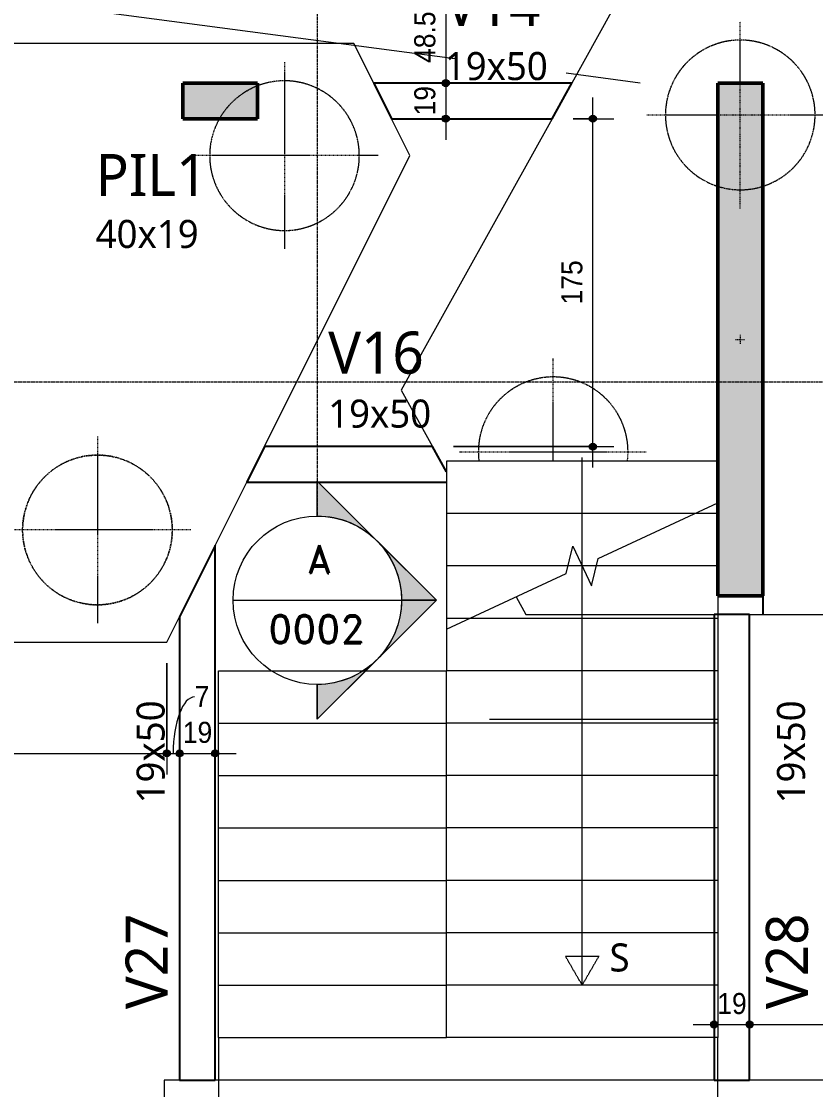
# Model space of a CAD drawing. Header units: centimetres. Extents: x -3523 to 38560, y -3196 to 88043.
# Drawn here: x -455 to -30, y -720 to -149 of the extents above; entities that cross this region are included whole.
import ezdxf

# ---------------------------------------------------------------- set-up
doc = ezdxf.new("R2010")
doc.units = ezdxf.units.CM
for name, pattern in [('Centro de 6 mm', [1.32, 0.6, -0.24, 0.24, -0.24]), ('Hidden', [0.714375, 0.47625, -0.238125]), ('Overhead', [0.396875, 0.238125, -0.15875]), ('Projeção', [0.396875, 0.238125, -0.15875]), ('Traço', [0.635, 0.3175, -0.3175])]:
    doc.linetypes.add(name, pattern=pattern)
for name, color, linetype, lineweight in [('A-ANNO-DIMS', 7, 'Continuous', 9), ('A-ANNO-DIMS-75', 7, 'Continuous', 9), ('A-DETL-THIN', 7, 'Continuous', 25), ('A-FLOR-OVHD', 7, 'Overhead', 18), ('G-ANNO-SYMB', 7, 'Continuous', 9), ('G-ANNO-TEXT', 7, 'Continuous', 9), ('S-BEAM', 7, 'Continuous', 25), ('S-BEAM-IDEN', 7, 'Continuous', 9), ('S-COLS', 7, 'Continuous', 25), ('S-COLS-IDEN', 7, 'Continuous', 9), ('S-FNDN', 7, 'Continuous', 25), ('S-FNDN-HDLN', 7, 'Traço', 18), ('S-STRS', 7, 'Continuous', 25), ('S-STRS-MBND', 7, 'Projeção', 18)]:
    doc.layers.add(name, color=color, linetype=linetype, lineweight=lineweight)
doc.styles.add('Arial_1', font='arial.ttf', dxfattribs={"width": 0.9, "height": 11.25})
doc.styles.add('Gadugi', font='gadugi.ttf', dxfattribs={"height": 15})
doc.styles.add('Gadugi_1', font='gadugi.ttf', dxfattribs={"height": 22.5})
doc.styles.add('RomanD', font='romand__.ttf', dxfattribs={"height": 15})
doc.dimstyles.new('PED_1_5mm_ESQ', dxfattribs={"dimscale": 30.48, "dimtxt": 11.477918, "dimasz": 0.492126, "dimexe": 0.369094, "dimexo": 0.369094, "dimgap": 0.073819, "dimtad": 1, "dimdec": 1, "dimrnd": 0.5, "dimdsep": 46, "dimtxsty": 'Arial_1', "dimblk1": 'DOTSMALL', "dimblk2": 'DOTSMALL', "dimsah": 1, "dimcen": 0.09, "dimdle": 0.369094, "dimazin": 0, "dimtfac": 1, "dimtdec": 4, "dimtix": 1, "dimtmove": 0, "dimatfit": 3, "dimfxl": 1, "dimtvp": 1, "dimtolj": 1, "dimtzin": 0, "dimarcsym": 2})
doc.dimstyles.new('PED_1_5mm_ESQ_2', dxfattribs={"dimscale": 30.48, "dimtxt": 11.477918, "dimasz": 0.492126, "dimexe": 0.369094, "dimexo": 0.369094, "dimgap": 0.073819, "dimtad": 1, "dimdec": 1, "dimrnd": 0.5, "dimdsep": 46, "dimtxsty": 'Arial_1', "dimblk1": 'DOTSMALL', "dimblk2": 'DOTSMALL', "dimsah": 1, "dimcen": 0.09, "dimdle": 0.369094, "dimazin": 0, "dimtfac": 1, "dimtdec": 4, "dimtix": 1, "dimtmove": 1, "dimatfit": 3, "dimfxl": 1, "dimtvp": 1, "dimtolj": 1, "dimtzin": 0, "dimarcsym": 2})

# ---------------------------------------------------------------- blocks, each defined once
blk = doc.blocks.new('PED_BLW-5EST_R01_2019 - 150x150-3763713-PL B 002 - FUNDAÇÃO')
at = {"layer": 'S-FNDN', "linetype": 'Hidden', "lineweight": 18}
for p, q in [((-77.01, 74.13), (-77.01, 174.13)), ((122.99, 74.13), (122.99, 174.13)), ((-127.01, 124.13), (-27.01, 124.13)), ((172.99, 124.13), (72.99, 124.13)), ((-177.01, -125.88), (-177.01, -25.88)), ((222.99, -125.88), (222.99, -25.88)), ((-227.01, -75.88), (-127.01, -75.88)), ((-27.01, -75.88), (12.87, -75.88)), ((36.87, -75.88), (72.99, -75.88)), ((172.99, -75.88), (272.99, -75.88)), ((22.99, -125.88), (22.99, -114.64))]:
    blk.add_line(p, q, dxfattribs=at)
at = {"layer": 'S-FNDN'}
for p, q in [((12.87, 13.01), (-27.01, 13.01)), ((72.99, 13.01), (36.87, 13.01))]:
    blk.add_line(p, q, dxfattribs=at)
at = {"layer": 'S-FNDN-HDLN'}
for p, q in [((36.87, 13.01), (12.88, 13.01)), ((22.99, 11.22), (22.99, 14.81)), ((22.99, -114.63), (22.99, -25.88)), ((12.88, -75.88), (36.87, -75.88))]:
    blk.add_line(p, q, dxfattribs=at)
for centre in [(-77.01, 124.13), (122.99, 124.13), (222.99, -75.88)]:
    blk.add_circle(centre, 40, dxfattribs=at)
for centre, start, end in [((-177.01, -75.88), 360, 291.1352), ((22.99, -75.88), 104.6762, 255.3238), ((22.99, -75.88), 69.6122, 104.6691), ((22.99, -75.88), 360, 69.605), ((-177.01, -75.88), 330.314, 360), ((22.99, -75.88), 290.395, 360), ((-177.01, -75.88), 291.1423, 330.3069), ((22.99, -75.88), 283.6802, 290.3878), ((22.99, -75.88), 255.3309, 256.3198), ((22.99, -75.88), 256.3972, 283.6028)]:
    blk.add_arc(centre, 40, start, end, dxfattribs=at)
blk = doc.blocks.new('PED_BLTRG-3EST_P16_R00 - 290X325X170-3763716-PL B 002 - FUNDAÇÃO')
at = {"layer": 'S-FNDN', "linetype": 'Hidden', "lineweight": 18}
for p, q in [((-37.01, 141.13), (-37.01, 174.13)), ((-87.01, 124.13), (-49.01, 124.13)), ((-25.01, 124.13), (12.99, 124.13)), ((-137.01, -60.87), (-137.01, -5.87)), ((62.99, -105.87), (62.99, -5.87)), ((-187.01, -55.87), (-87.01, -55.87)), ((12.99, -55.87), (112.99, -55.87))]:
    blk.add_line(p, q, dxfattribs=at)
at = {"layer": 'S-FNDN-HDLN'}
for p, q in [((-37.01, 74.13), (-37.01, 141.12)), ((-49, 124.13), (-25.01, 124.13)), ((-37.01, 6.63), (-37.01, 1.63)), ((-39.51, 4.13), (-34.51, 4.13))]:
    blk.add_line(p, q, dxfattribs=at)
blk.add_circle((62.99, -55.87), 40, dxfattribs=at)
for centre, start, end in [((-37.01, 124.13), 360, 252.4971), ((-37.01, 124.13), 287.5029, 360), ((-37.01, 124.13), 252.5042, 287.4958), ((-137.01, -55.87), 360, 187.2043), ((-137.01, -55.87), 352.7957, 360)]:
    blk.add_arc(centre, 40, start, end, dxfattribs=at)
blk = doc.blocks.new('Corte - M_Cabeça do corte - Preenchida-2060824-PL B 002 - FUNDAÇÃO')
at = {"layer": 'G-ANNO-SYMB'}
h = blk.add_hatch(color=256, dxfattribs=at)
edge = h.paths.add_edge_path(flags=0)
edge.add_line((-0.6, 0.8485), (-0.6, 0.6))
edge.add_arc((-0.6, 0), 0.6, 90, 135)
edge.add_line((-1.0243, 0.4243), (-0.6, 0.8485))
h = blk.add_hatch(color=256, dxfattribs=at)
edge = h.paths.add_edge_path(flags=0)
edge.add_line((-0.6, 0.8485), (-0.1757, 0.4243))
edge.add_arc((-0.6, 0), 0.6, 45, 90)
edge.add_line((-0.6, 0.6), (-0.6, 0.8485))
h = blk.add_hatch(color=256, dxfattribs=at)
edge = h.paths.add_edge_path(flags=0)
edge.add_line((-1.4485, 0), (-1.0243, 0.4243))
edge.add_arc((-0.6, 0), 0.6, 135, 180)
edge.add_line((-1.2, 0), (-1.4485, 0))
h = blk.add_hatch(color=256, dxfattribs=at)
edge = h.paths.add_edge_path(flags=0)
edge.add_line((0.2485, 0), (0, 0))
edge.add_arc((-0.6, 0), 0.6, 360, 405)
edge.add_line((-0.1757, 0.4243), (0.2485, 0))
for p, q in [((-0.6, 0.8485), (-1.4485, 0)), ((-0.6, 0.8485), (-1.0243, 0.4243)), ((-0.6, 0.8485), (0.2485, 0)), ((-0.6, 0.6), (-0.6, 0.8485)), ((-0.6, 0.8485), (-0.6, 0.6)), ((-0.1757, 0.4243), (-0.6, 0.8485)), ((-1.0243, 0.4243), (-1.4485, 0)), ((0.2485, 0), (-0.1757, 0.4243)), ((-1.4485, 0), (-1.2, 0)), ((0, 0), (0.2485, 0)), ((-1.2, 0), (-1.4485, 0)), ((0, 0), (0.2485, 0))]:
    blk.add_line(p, q, dxfattribs=at)
for start, end in [(360, 180), (90, 135), (45, 90), (135, 180), (360, 45), (180, 360)]:
    blk.add_arc((-0.6, 0), 0.6, start, end, dxfattribs=at)
blk = doc.blocks.new('DIMBLOCK66-PL B 002 - FUNDAÇÃO')
at = {"layer": 'A-ANNO-DIMS-75'}
h = blk.add_hatch(color=256, dxfattribs=at)
edge = h.paths.add_edge_path(flags=0)
edge.add_arc((-651.07, -540.02), 1.88, 0, 360)
h = blk.add_hatch(color=256, dxfattribs=at)
edge = h.paths.add_edge_path(flags=0)
edge.add_arc((-376.9, -540.02), 1.88, 0, 360)
for p, q in [((-651.07, -491.89), (-651.07, -551.27)), ((-651.07, -540.02), (-651.07, -491.89)), ((-376.9, -491.89), (-376.9, -551.27)), ((-376.9, -540.02), (-376.9, -491.89)), ((-651.07, -540.02), (-376.9, -540.02))]:
    blk.add_line(p, q, dxfattribs=at)
for centre in [(-651.07, -540.02), (-376.9, -540.02)]:
    blk.add_circle(centre, 1.88, dxfattribs=at)
at = {"layer": 'A-ANNO-DIMS-75', "color": 0, "insert": (-525.64, -523.16), "char_height": 11.25, "width": 27.9708, "attachment_point": 1, "rotation": 360, "line_spacing_factor": 0.941778, "style": 'Arial_1'}
blk.add_mtext('274', dxfattribs=at)
blk = doc.blocks.new('_DotSmall')
at = {"color": 0, "linetype": 'ByBlock', "const_width": 0.5}
blk.add_lwpolyline([(-0.0625, 0, 1), (0.0625, 0, 1)], format="xyb", close=True, dxfattribs=at)
blk = doc.blocks.new('DIMBLOCK67-PL B 002 - FUNDAÇÃO')
at = {"layer": 'A-ANNO-DIMS-75'}
h = blk.add_hatch(color=256, dxfattribs=at)
edge = h.paths.add_edge_path(flags=0)
edge.add_arc((-376.9, -540.02), 1.88, 0, 360)
h = blk.add_hatch(color=256, dxfattribs=at)
edge = h.paths.add_edge_path(flags=0)
edge.add_arc((-370.07, -540.02), 1.88, 0, 360)
for p, q in [((-376.9, -491.89), (-376.9, -551.27)), ((-376.9, -540.02), (-376.9, -491.89)), ((-370.07, -548.62), (-370.07, -528.77)), ((-376.9, -540.02), (-370.07, -540.02)), ((-370.07, -540.02), (-370.07, -548.62))]:
    blk.add_line(p, q, dxfattribs=at)
for centre in [(-376.9, -540.02), (-370.07, -540.02)]:
    blk.add_circle(centre, 1.88, dxfattribs=at)
blk.add_ellipse((-362.01, -540.02), major_axis=(0, 30.2), ratio=0.380084, start_param=0, end_param=1.570796, dxfattribs=at)
at = {"layer": 'A-ANNO-DIMS-75', "color": 0, "insert": (-362.01, -504.04), "char_height": 11.25, "width": 9.3236, "attachment_point": 1, "rotation": 360, "line_spacing_factor": 0.941778, "style": 'Arial_1'}
blk.add_mtext('7', dxfattribs=at)
blk = doc.blocks.new('DIMBLOCK68-PL B 002 - FUNDAÇÃO')
at = {"layer": 'A-ANNO-DIMS-75'}
h = blk.add_hatch(color=256, dxfattribs=at)
edge = h.paths.add_edge_path(flags=0)
edge.add_arc((-370.07, -540.02), 1.88, 0, 360)
h = blk.add_hatch(color=256, dxfattribs=at)
edge = h.paths.add_edge_path(flags=0)
edge.add_arc((-351.07, -540.02), 1.88, 0, 360)
for p, q in [((-370.07, -548.62), (-370.07, -528.77)), ((-351.07, -548.62), (-351.07, -528.77)), ((-370.07, -540.02), (-339.82, -540.02)), ((-370.07, -540.02), (-370.07, -548.62)), ((-351.07, -540.02), (-351.07, -548.62))]:
    blk.add_line(p, q, dxfattribs=at)
for centre in [(-370.07, -540.02), (-351.07, -540.02)]:
    blk.add_circle(centre, 1.88, dxfattribs=at)
at = {"layer": 'A-ANNO-DIMS-75', "color": 0, "insert": (-368.34, -523.16), "char_height": 11.25, "width": 18.6472, "attachment_point": 1, "rotation": 360, "line_spacing_factor": 0.941778, "style": 'Arial_1'}
blk.add_mtext('19', dxfattribs=at)
blk = doc.blocks.new('DIMBLOCK69-PL B 002 - FUNDAÇÃO')
at = {"layer": 'A-ANNO-DIMS-75'}
h = blk.add_hatch(color=256, dxfattribs=at)
edge = h.paths.add_edge_path(flags=0)
edge.add_arc((-84.37, -684.92), 1.87, 0, 360)
h = blk.add_hatch(color=256, dxfattribs=at)
edge = h.paths.add_edge_path(flags=0)
edge.add_arc((-65.37, -684.92), 1.87, 0, 360)
for p, q in [((-84.37, -693.51), (-84.37, -673.67)), ((-65.37, -693.51), (-65.37, -673.67)), ((-95.62, -684.92), (-65.37, -684.92)), ((-84.37, -684.92), (-84.37, -693.51)), ((-65.37, -684.92), (-65.37, -693.51))]:
    blk.add_line(p, q, dxfattribs=at)
for centre in [(-84.37, -684.92), (-65.37, -684.92)]:
    blk.add_circle(centre, 1.87, dxfattribs=at)
at = {"layer": 'A-ANNO-DIMS-75', "color": 0, "insert": (-82.64, -668.06), "char_height": 11.25, "width": 18.6472, "attachment_point": 1, "line_spacing_factor": 0.941778, "style": 'Arial_1'}
blk.add_mtext('19', dxfattribs=at)
blk = doc.blocks.new('DIMBLOCK70-PL B 002 - FUNDAÇÃO')
at = {"layer": 'A-ANNO-DIMS-75'}
h = blk.add_hatch(color=256, dxfattribs=at)
edge = h.paths.add_edge_path(flags=0)
edge.add_arc((-65.37, -684.92), 1.87, 0, 360)
h = blk.add_hatch(color=256, dxfattribs=at)
edge = h.paths.add_edge_path(flags=0)
edge.add_arc((65.61, -684.92), 1.87, 0, 360)
for p, q in [((-65.37, -693.51), (-65.37, -673.67)), ((65.61, -703.44), (65.61, -673.67)), ((-65.37, -684.92), (65.61, -684.92)), ((-65.37, -684.92), (-65.37, -693.51)), ((65.61, -684.92), (65.61, -703.44))]:
    blk.add_line(p, q, dxfattribs=at)
for centre in [(-65.37, -684.92), (65.61, -684.92)]:
    blk.add_circle(centre, 1.87, dxfattribs=at)
at = {"layer": 'A-ANNO-DIMS-75', "color": 0, "insert": (-11.54, -668.06), "char_height": 11.25, "width": 27.9708, "attachment_point": 1, "line_spacing_factor": 0.941778, "style": 'Arial_1'}
blk.add_mtext('131', dxfattribs=at)
blk = doc.blocks.new('DIMBLOCK107-PL B 002 - FUNDAÇÃO')
at = {"layer": 'A-ANNO-DIMS-75'}
h = blk.add_hatch(color=256, dxfattribs=at)
edge = h.paths.add_edge_path(flags=0)
edge.add_arc((-227.77, -133.14), 1.88, 0, 360)
h = blk.add_hatch(color=256, dxfattribs=at)
edge = h.paths.add_edge_path(flags=0)
edge.add_arc((-227.77, -181.88), 1.88, 0, 360)
for p, q in [((-236.37, -133.14), (-216.52, -133.14)), ((-227.77, -133.14), (-236.37, -133.14)), ((-227.77, -133.14), (-227.77, -181.88)), ((-236.37, -181.88), (-216.52, -181.88)), ((-227.77, -181.88), (-236.37, -181.88))]:
    blk.add_line(p, q, dxfattribs=at)
for centre in [(-227.77, -133.14), (-227.77, -181.88)]:
    blk.add_circle(centre, 1.88, dxfattribs=at)
at = {"layer": 'A-ANNO-DIMS-75', "color": 0, "insert": (-244.63, -171.11), "char_height": 11.25, "width": 32.6326, "attachment_point": 1, "rotation": 90, "line_spacing_factor": 0.941778, "style": 'Arial_1'}
blk.add_mtext('48.5', dxfattribs=at)
blk = doc.blocks.new('DIMBLOCK108-PL B 002 - FUNDAÇÃO')
at = {"layer": 'A-ANNO-DIMS-75'}
h = blk.add_hatch(color=256, dxfattribs=at)
edge = h.paths.add_edge_path(flags=0)
edge.add_arc((-227.77, -181.88), 1.88, 0, 360)
h = blk.add_hatch(color=256, dxfattribs=at)
edge = h.paths.add_edge_path(flags=0)
edge.add_arc((-227.77, -200.88), 1.88, 0, 360)
for p, q in [((-236.37, -181.88), (-216.52, -181.88)), ((-227.77, -181.88), (-236.37, -181.88)), ((-227.77, -181.88), (-227.77, -212.13)), ((-236.37, -200.88), (-216.52, -200.88)), ((-227.77, -200.88), (-236.37, -200.88))]:
    blk.add_line(p, q, dxfattribs=at)
for centre in [(-227.77, -181.88), (-227.77, -200.88)]:
    blk.add_circle(centre, 1.88, dxfattribs=at)
at = {"layer": 'A-ANNO-DIMS-75', "color": 0, "insert": (-244.63, -199.15), "char_height": 11.25, "width": 18.6472, "attachment_point": 1, "rotation": 90, "line_spacing_factor": 0.941778, "style": 'Arial_1'}
blk.add_mtext('19', dxfattribs=at)
blk = doc.blocks.new('DIMBLOCK124-PL B 002 - FUNDAÇÃO')
at = {"layer": 'A-ANNO-DIMS-75'}
h = blk.add_hatch(color=256, dxfattribs=at)
edge = h.paths.add_edge_path(flags=0)
edge.add_arc((-149.17, -200.88), 1.88, 0, 360)
h = blk.add_hatch(color=256, dxfattribs=at)
edge = h.paths.add_edge_path(flags=0)
edge.add_arc((-149.17, -376.1), 1.88, 0, 360)
for p, q in [((-149.17, -387.35), (-149.17, -189.63)), ((-159.73, -200.88), (-137.92, -200.88)), ((-149.17, -200.88), (-159.73, -200.88)), ((-223.56, -376.1), (-137.92, -376.1)), ((-149.17, -376.1), (-223.56, -376.1))]:
    blk.add_line(p, q, dxfattribs=at)
for centre in [(-149.17, -200.88), (-149.17, -376.1)]:
    blk.add_circle(centre, 1.88, dxfattribs=at)
at = {"layer": 'A-ANNO-DIMS-75', "color": 0, "insert": (-166.02, -300.15), "char_height": 11.25, "width": 27.9708, "attachment_point": 1, "rotation": 90, "line_spacing_factor": 0.941778, "style": 'Arial_1'}
blk.add_mtext('175', dxfattribs=at)

msp = doc.modelspace()

# ---------------------------------------------------------------- hatches: boundary and pattern name
at = {"layer": 'S-COLS', "true_color": 0x808080}
for points in [[(-328.346, -200.881), (-328.346, -181.881), (-368.346, -181.881), (-368.346, -200.881)], [(-65.369, -455.881), (-58.349, -455.881), (-58.349, -181.881), (-82.349, -181.881), (-82.349, -455.881), (-77.795, -455.881)]]:
    msp.add_hatch(color=8, dxfattribs=at).paths.add_polyline_path(points, flags=0)

# ---------------------------------------------------------------- linework, layer by layer
at = {"layer": 'A-DETL-THIN', "color": 9, "lineweight": 18, "true_color": 0xc0c0c0}
msp.add_line((-659.15, -111.01), (-222.956, -168.756), dxfattribs=at)
at = {"layer": 'A-DETL-THIN', "color": 9, "lineweight": 18, "true_color": 0xc5c5c5}
msp.add_line((-123.821, -181.881), (-163.475, -176.631), dxfattribs=at)
at = {"layer": 'A-DETL-THIN'}
msp.add_line((-58.349, -433.88), (-58.349, -465.88), dxfattribs=at)
at = {"layer": 'A-FLOR-OVHD'}
for p, q in [((-154.851, -663.881), (-154.851, -381.881)), ((-82.349, -381.881), (-82.349, -409.881)), ((-82.349, -409.881), (-82.349, -437.881)), ((-82.349, -437.881), (-82.349, -465.881)), ((-82.349, -465.881), (-82.349, -493.881)), ((-82.349, -493.881), (-82.349, -521.881)), ((-82.349, -521.881), (-204.349, -521.881)), ((-154.851, -663.881), (-163.851, -648.292)), ((-163.851, -648.292), (-145.851, -648.292)), ((-154.851, -663.881), (-145.851, -648.292))]:
    msp.add_line(p, q, dxfattribs=at)
at = {"layer": 'G-ANNO-SYMB', "linetype": 'Centro de 6 mm'}
for p, q in [((-296.46, 825.312), (-296.46, -413.19)), ((311.598, -341.744), (-2053.997, -341.744))]:
    msp.add_line(p, q, dxfattribs=at)
at = {"layer": 'G-ANNO-SYMB'}
msp.add_line((-341.46, -458.19), (-251.46, -458.19), dxfattribs=at)
at = {"layer": 'S-BEAM'}
for p, q in [((-266.282, -181.881), (-256.783, -200.881)), ((-160.428, -181.881), (-266.282, -181.881)), ((-170.984, -200.881), (-160.428, -181.881)), ((-256.783, -200.881), (-170.984, -200.881)), ((-324.631, -376.101), (-334.131, -395.101)), ((-234.811, -376.101), (-324.631, -376.101)), ((-227.363, -389.506), (-234.811, -376.101)), ((-334.131, -395.101), (-227.358, -395.101)), ((-351.069, -428.977), (-370.069, -466.978)), ((-351.069, -714.694), (-351.069, -428.977)), ((-370.069, -466.978), (-370.069, -714.694)), ((-65.369, -465.88), (-84.369, -465.88)), ((-84.369, -465.88), (-84.369, -714.694)), ((-65.369, -714.694), (-65.369, -465.88)), ((-370.069, -714.694), (-351.069, -714.694)), ((-84.369, -714.694), (-65.369, -714.694))]:
    msp.add_line(p, q, dxfattribs=at)
at = {"layer": 'S-COLS', "lineweight": 50}
for p, q in [((-328.346, -181.881), (-368.346, -181.881)), ((-368.346, -181.881), (-368.346, -200.881)), ((-328.346, -200.881), (-328.346, -181.881)), ((-58.349, -181.881), (-82.349, -181.881)), ((-82.349, -181.881), (-82.349, -455.881)), ((-58.349, -455.881), (-58.349, -181.881)), ((-368.346, -200.881), (-328.346, -200.881)), ((-82.349, -455.881), (-58.349, -455.881))]:
    msp.add_line(p, q, dxfattribs=at)
at = {"layer": 'S-FNDN', "lineweight": 18}
for p, q in [((-139.318, -143.883), (-160.428, -181.881)), ((-276.902, -160.641), (-751.067, -160.641)), ((-266.282, -181.881), (-276.902, -160.641)), ((-256.783, -200.881), (-266.282, -181.881)), ((-160.428, -181.881), (-170.984, -200.881)), ((-246.903, -220.641), (-256.783, -200.881)), ((-170.984, -200.881), (-251.57, -345.934)), ((-324.631, -376.101), (-246.903, -220.641)), ((-251.57, -345.934), (-234.811, -376.101)), ((-334.131, -395.101), (-324.631, -376.101)), ((-234.811, -376.101), (-227.363, -389.506)), ((-351.069, -428.977), (-334.131, -395.101)), ((-370.069, -466.978), (-351.069, -428.977)), ((-190.215, -456.371), (-184.933, -465.88)), ((-376.902, -480.644), (-370.069, -466.978)), ((-184.933, -465.88), (-84.369, -465.88)), ((-84.369, -465.88), (-65.369, -465.88)), ((-65.369, -465.88), (44.235, -465.88)), ((-651.067, -480.644), (-376.902, -480.644)), ((-370.069, -714.694), (-378.393, -714.694)), ((-378.393, -714.694), (-378.393, -896.95)), ((-351.069, -714.694), (-370.069, -714.694)), ((-84.369, -714.694), (-351.069, -714.694)), ((-65.369, -714.694), (-84.369, -714.694)), ((65.607, -714.694), (-65.369, -714.694))]:
    msp.add_line(p, q, dxfattribs=at)
at = {"layer": 'S-FNDN-HDLN'}
for centre, start, end in [((-70.349, -198.883), 97.59099, 103.04959), ((-70.349, -198.883), 92.88953, 97.44486), ((-70.349, -198.883), 87.27374, 92.72626), ((-70.349, -198.883), 82.55514, 87.11047), ((-70.349, -198.883), 76.95041, 82.40901), ((-70.349, -198.883), 118.2138, 123.72809), ((-70.349, -198.883), 113.59527, 118.093), ((-70.349, -198.883), 107.90395, 113.38188), ((-70.349, -198.883), 103.23458, 107.77169), ((-70.349, -198.883), 72.22831, 76.76542), ((-70.349, -198.883), 66.61812, 72.09605), ((-70.349, -198.883), 61.907, 66.40473), ((-70.349, -198.883), 56.27191, 61.7862), ((-70.349, -198.883), 134.40571, 138.72413), ((-70.349, -198.883), 128.52134, 134.09759), ((-70.349, -198.883), 123.98023, 128.41015), ((-70.349, -198.883), 51.58985, 56.01977), ((-70.349, -198.883), 45.90241, 51.47866), ((-70.349, -198.883), 41.27587, 45.59429), ((-70.349, -198.883), 144.90654, 149.03565), ((-70.349, -198.883), 138.82713, 144.51044), ((-70.349, -198.883), 35.48956, 41.17287), ((-70.349, -198.883), 30.96435, 35.09346), ((-313.985, -220.641), 107.90395, 113.38188), ((-313.985, -220.641), 103.23458, 107.77169), ((-313.985, -220.641), 97.59099, 103.04959), ((-313.985, -220.641), 92.88953, 97.44486), ((-313.985, -220.641), 87.27374, 92.72626), ((-313.985, -220.641), 82.55514, 87.11047), ((-313.985, -220.641), 76.95041, 82.40901), ((-313.985, -220.641), 72.22831, 76.76542), ((-313.985, -220.641), 66.61812, 72.09605), ((-70.349, -198.883), 155.57322, 159.34524), ((-70.349, -198.883), 149.13159, 155.01874), ((-70.349, -198.883), 24.98126, 30.86841), ((-70.349, -198.883), 20.65476, 24.42678), ((-313.985, -220.641), 123.98023, 128.41015), ((-313.985, -220.641), 118.2138, 123.72809), ((-313.985, -220.641), 113.59527, 118.093), ((-313.985, -220.641), 61.907, 66.40473), ((-313.985, -220.641), 56.27191, 61.7862), ((-313.985, -220.641), 51.58985, 56.01977), ((-70.349, -198.883), 159.43504, 165.81352), ((-70.349, -198.883), 14.18648, 20.56496), ((-313.985, -220.641), 134.40571, 138.72413), ((-313.985, -220.641), 128.52134, 134.09759), ((-313.985, -220.641), 45.90241, 51.47866), ((-313.985, -220.641), 41.27587, 45.59429), ((-70.349, -198.883), 169.73772, 178.61394), ((-70.349, -198.883), 166.73759, 169.65331), ((-70.349, -198.883), 10.34669, 13.26241), ((-70.349, -198.883), 1.38606, 10.26228), ((-313.985, -220.641), 144.90654, 149.03565), ((-313.985, -220.641), 138.82713, 144.51044), ((-313.985, -220.641), 35.48956, 41.17287), ((-313.985, -220.641), 30.96435, 35.09346), ((-313.985, -220.641), 155.57322, 159.34524), ((-313.985, -220.641), 149.13159, 155.01874), ((-313.985, -220.641), 24.98126, 30.86841), ((-313.985, -220.641), 20.65476, 24.42678), ((-70.349, -198.883), 181.38606, 190.26228), ((-70.349, -198.883), 349.73772, 358.61394), ((-313.985, -220.641), 159.43504, 165.81352), ((-313.985, -220.641), 14.18648, 20.56496), ((-70.349, -198.883), 190.34669, 193.26241), ((-70.349, -198.883), 194.18648, 200.56496), ((-70.349, -198.883), 339.43504, 345.81352), ((-70.349, -198.883), 346.73759, 349.65331), ((-313.985, -220.641), 169.73772, 178.61394), ((-313.985, -220.641), 166.73759, 169.65331), ((-313.985, -220.641), 10.34669, 13.26241), ((-313.985, -220.641), 1.38606, 10.26228), ((-70.349, -198.883), 200.65476, 204.42678), ((-70.349, -198.883), 204.98126, 210.86841), ((-70.349, -198.883), 329.13159, 335.01874), ((-70.349, -198.883), 335.57322, 339.34524), ((-313.985, -220.641), 181.38606, 190.26228), ((-313.985, -220.641), 349.73772, 358.61394), ((-70.349, -198.883), 210.96435, 215.09346), ((-70.349, -198.883), 215.48956, 221.17287), ((-70.349, -198.883), 318.82713, 324.51044), ((-70.349, -198.883), 324.90654, 329.03565), ((-313.985, -220.641), 190.34669, 193.26241), ((-313.985, -220.641), 346.73759, 349.65331), ((-70.349, -198.883), 221.27587, 225.59429), ((-70.349, -198.883), 225.90241, 231.47866), ((-70.349, -198.883), 308.52134, 314.09759), ((-70.349, -198.883), 314.40571, 318.72413), ((-313.985, -220.641), 194.18648, 200.56496), ((-313.985, -220.641), 339.43504, 345.81352), ((-70.349, -198.883), 231.58985, 236.01977), ((-70.349, -198.883), 236.27191, 241.7862), ((-70.349, -198.883), 298.2138, 303.72809), ((-70.349, -198.883), 303.98023, 308.41015), ((-313.985, -220.641), 200.65476, 204.42678), ((-313.985, -220.641), 204.98126, 210.86841), ((-313.985, -220.641), 329.13159, 335.01874), ((-313.985, -220.641), 335.57322, 339.34524), ((-70.349, -198.883), 241.907, 246.40473), ((-70.349, -198.883), 246.61812, 252.09605), ((-70.349, -198.883), 252.22831, 256.76542), ((-70.349, -198.883), 256.95041, 262.40901), ((-70.349, -198.883), 262.55514, 267.11047), ((-70.349, -198.883), 267.27374, 272.72626), ((-70.349, -198.883), 272.88953, 277.44486), ((-70.349, -198.883), 277.59099, 283.04959), ((-70.349, -198.883), 283.23458, 287.77169), ((-70.349, -198.883), 287.90395, 293.38188), ((-70.349, -198.883), 293.59527, 298.093), ((-313.985, -220.641), 210.96435, 215.09346), ((-313.985, -220.641), 215.48956, 221.17287), ((-313.985, -220.641), 318.82713, 324.51044), ((-313.985, -220.641), 324.90654, 329.03565), ((-313.985, -220.641), 221.27587, 225.59429), ((-313.985, -220.641), 225.90241, 231.47866), ((-313.985, -220.641), 308.52134, 314.09759), ((-313.985, -220.641), 314.40571, 318.72413), ((-313.985, -220.641), 231.58985, 236.01977), ((-313.985, -220.641), 236.27191, 241.7862), ((-313.985, -220.641), 241.907, 246.40473), ((-313.985, -220.641), 293.59527, 298.093), ((-313.985, -220.641), 298.2138, 303.72809), ((-313.985, -220.641), 303.98023, 308.41015), ((-313.985, -220.641), 246.61812, 252.09605), ((-313.985, -220.641), 252.22831, 256.76542), ((-313.985, -220.641), 256.95041, 262.40901), ((-313.985, -220.641), 262.55514, 267.11047), ((-313.985, -220.641), 267.27374, 272.72626), ((-313.985, -220.641), 272.88953, 277.44486), ((-313.985, -220.641), 277.59099, 283.04959), ((-313.985, -220.641), 283.23458, 287.77169), ((-313.985, -220.641), 287.90395, 293.38188), ((-170.349, -378.88), 113.59527, 118.093), ((-170.349, -378.88), 107.90395, 113.38188), ((-170.349, -378.88), 103.23458, 107.77169), ((-170.349, -378.88), 97.59099, 103.04959), ((-170.349, -378.88), 92.88953, 97.44486), ((-170.349, -378.88), 87.27374, 92.72626), ((-170.349, -378.88), 82.55514, 87.11047), ((-170.349, -378.88), 76.95041, 82.40901), ((-170.349, -378.88), 72.22831, 76.76542), ((-170.349, -378.88), 66.61812, 72.09605), ((-170.349, -378.88), 61.907, 66.40473), ((-170.349, -378.88), 128.52134, 134.09759), ((-170.349, -378.88), 123.98023, 128.41015), ((-170.349, -378.88), 118.2138, 123.72809), ((-170.349, -378.88), 56.27191, 61.7862), ((-170.349, -378.88), 51.58985, 56.01977), ((-170.349, -378.88), 45.90241, 51.47866), ((-170.349, -378.88), 138.82713, 144.51044), ((-170.349, -378.88), 134.40571, 138.72413), ((-170.349, -378.88), 41.27587, 45.59429), ((-170.349, -378.88), 35.48956, 41.17287), ((-170.349, -378.88), 149.13159, 155.01874), ((-170.349, -378.88), 144.90654, 149.03565), ((-170.349, -378.88), 30.96435, 35.09346), ((-170.349, -378.88), 24.98126, 30.86841), ((-170.349, -378.88), 159.43504, 165.81352), ((-170.349, -378.88), 155.57322, 159.34524), ((-170.349, -378.88), 20.65476, 24.42678), ((-170.349, -378.88), 14.18648, 20.56496), ((-170.349, -378.88), 166.73759, 169.65331), ((-170.349, -378.88), 10.34669, 13.26241), ((-170.349, -378.88), 169.73772, 178.61394), ((-170.349, -378.88), 1.38606, 10.26228), ((-413.985, -420.644), 103.23458, 107.77169), ((-413.985, -420.644), 97.59099, 103.04959), ((-413.985, -420.644), 92.88953, 97.44486), ((-413.985, -420.644), 87.27374, 92.72626), ((-413.985, -420.644), 82.55514, 87.11047), ((-413.985, -420.644), 76.95041, 82.40901), ((-413.985, -420.644), 72.22831, 76.76542), ((-170.349, -378.88), 181.38606, 187.19989), ((-170.349, -378.88), 352.80011, 358.61394), ((-413.985, -420.644), 123.98023, 128.41015), ((-413.985, -420.644), 118.2138, 123.72809), ((-413.985, -420.644), 113.59527, 118.093), ((-413.985, -420.644), 107.90395, 113.38188), ((-413.985, -420.644), 66.61812, 72.09605), ((-413.985, -420.644), 61.907, 66.40473), ((-413.985, -420.644), 56.27191, 61.7862), ((-413.985, -420.644), 51.58985, 56.01977), ((-413.985, -420.644), 134.40571, 138.72413), ((-413.985, -420.644), 128.52134, 134.09759), ((-413.985, -420.644), 45.90241, 51.47866), ((-413.985, -420.644), 41.27587, 45.59429), ((-413.985, -420.644), 144.90654, 149.03565), ((-413.985, -420.644), 138.82713, 144.51044), ((-413.985, -420.644), 35.48956, 41.17287), ((-413.985, -420.644), 30.96435, 35.09346), ((-413.985, -420.644), 155.57322, 159.34524), ((-413.985, -420.644), 149.13159, 155.01874), ((-413.985, -420.644), 24.98126, 30.86841), ((-413.985, -420.644), 20.65476, 24.42678), ((-413.985, -420.644), 159.43504, 165.81352), ((-413.985, -420.644), 14.18648, 20.56496), ((-413.985, -420.644), 169.73772, 178.61394), ((-413.985, -420.644), 166.73759, 169.65331), ((-413.985, -420.644), 10.34669, 13.26241), ((-413.985, -420.644), 1.38606, 10.26228), ((-413.985, -420.644), 181.38606, 190.26228), ((-413.985, -420.644), 349.73772, 358.61394), ((-413.985, -420.644), 190.34669, 193.26241), ((-413.985, -420.644), 346.73759, 349.65331), ((-413.985, -420.644), 194.18648, 200.56496), ((-413.985, -420.644), 339.43504, 345.81352), ((-413.985, -420.644), 200.65476, 204.42678), ((-413.985, -420.644), 204.98126, 210.86841), ((-413.985, -420.644), 329.13159, 335.01874), ((-413.985, -420.644), 335.57322, 339.34524), ((-413.985, -420.644), 210.96435, 215.09346), ((-413.985, -420.644), 215.48956, 221.17287), ((-413.985, -420.644), 318.82713, 324.51044), ((-413.985, -420.644), 324.90654, 329.03565), ((-413.985, -420.644), 221.27587, 225.59429), ((-413.985, -420.644), 225.90241, 231.47866), ((-413.985, -420.644), 308.52134, 314.09759), ((-413.985, -420.644), 314.40571, 318.72413), ((-413.985, -420.644), 231.58985, 236.01977), ((-413.985, -420.644), 236.27191, 241.7862), ((-413.985, -420.644), 241.907, 246.40473), ((-413.985, -420.644), 293.59527, 298.093), ((-413.985, -420.644), 298.2138, 303.72809), ((-413.985, -420.644), 303.98023, 308.41015), ((-413.985, -420.644), 246.61812, 252.09605), ((-413.985, -420.644), 252.22831, 256.76542), ((-413.985, -420.644), 256.95041, 262.40901), ((-413.985, -420.644), 262.55514, 267.11047), ((-413.985, -420.644), 267.27374, 272.72626), ((-413.985, -420.644), 272.88953, 277.44486), ((-413.985, -420.644), 277.59099, 283.04959), ((-413.985, -420.644), 283.23458, 287.77169), ((-413.985, -420.644), 287.90395, 293.38188)]:
    msp.add_arc(centre, 40, start, end, dxfattribs=at)
at = {"layer": 'S-STRS', "lineweight": 18}
for p, q in [((-82.349, -383.881), (-227.358, -383.881)), ((-227.358, -383.881), (-227.358, -411.881)), ((-227.358, -411.881), (-227.358, -439.881)), ((-94.817, -411.881), (-227.358, -411.881)), ((-227.358, -439.881), (-227.358, -467.881)), ((-162.385, -439.881), (-227.358, -439.881)), ((-147.317, -439.881), (-154.851, -439.881)), ((-227.358, -467.881), (-227.358, -473.691)), ((-214.909, -467.881), (-227.358, -467.881))]:
    msp.add_line(p, q, dxfattribs=at)
at = {"layer": 'S-STRS', "linetype": 'Projeção', "lineweight": 18}
for p, q in [((-82.349, -383.881), (-227.358, -383.881)), ((-94.817, -411.881), (-227.358, -411.881)), ((-162.385, -439.881), (-227.358, -439.881)), ((-147.317, -439.881), (-154.851, -439.881)), ((-214.909, -467.881), (-227.358, -467.881))]:
    msp.add_line(p, q, dxfattribs=at)
at = {"layer": 'S-STRS-MBND', "linetype": 'Continuous'}
for p, q in [((-146.355, -435.919), (-82.344, -406.07)), ((-163.348, -443.843), (-159.804, -429.26)), ((-159.804, -429.26), (-149.899, -450.502)), ((-149.899, -450.502), (-146.355, -435.919)), ((-227.358, -473.691), (-163.348, -443.843))]:
    msp.add_line(p, q, dxfattribs=at)
at = {"layer": 'S-STRS-MBND'}
for p, q in [((-82.349, -411.881), (-94.793, -411.881)), ((-82.349, -411.881), (-94.793, -411.881)), ((-154.851, -439.881), (-162.385, -439.881)), ((-154.851, -439.881), (-162.385, -439.881)), ((-82.349, -439.881), (-147.317, -439.881)), ((-82.349, -439.881), (-147.317, -439.881)), ((-82.344, -455.881), (-82.344, -691.881)), ((-82.344, -467.881), (-214.886, -467.881)), ((-82.344, -467.881), (-214.886, -467.881)), ((-227.358, -473.691), (-227.358, -495.877)), ((-349.336, -495.881), (-227.358, -495.881)), ((-349.336, -691.881), (-349.336, -495.881)), ((-227.358, -691.881), (-227.358, -495.881)), ((-82.344, -495.881), (-227.358, -495.881)), ((-82.344, -495.881), (-227.358, -495.881)), ((-349.336, -523.881), (-227.358, -523.881)), ((-349.336, -523.881), (-227.358, -523.881)), ((-82.344, -523.881), (-227.358, -523.881)), ((-82.344, -523.881), (-227.358, -523.881)), ((-349.336, -551.881), (-227.358, -551.881)), ((-349.336, -551.881), (-227.358, -551.881)), ((-82.344, -551.881), (-227.358, -551.881)), ((-82.344, -551.881), (-227.358, -551.881)), ((-349.336, -579.881), (-227.358, -579.881)), ((-349.336, -579.881), (-227.358, -579.881)), ((-82.344, -579.881), (-227.358, -579.881)), ((-82.344, -579.881), (-227.358, -579.881)), ((-349.336, -607.881), (-227.358, -607.881)), ((-349.336, -607.881), (-227.358, -607.881)), ((-82.344, -607.881), (-227.358, -607.881)), ((-82.344, -607.881), (-227.358, -607.881)), ((-349.336, -635.881), (-227.358, -635.881)), ((-349.336, -635.881), (-227.358, -635.881)), ((-82.344, -635.881), (-227.358, -635.881)), ((-82.344, -635.881), (-227.358, -635.881)), ((-349.336, -663.881), (-227.358, -663.881)), ((-349.336, -663.881), (-227.358, -663.881)), ((-82.344, -663.881), (-227.358, -663.881)), ((-82.344, -663.881), (-227.358, -663.881)), ((-349.336, -691.881), (-349.336, -813.827)), ((-349.336, -691.881), (-227.358, -691.881)), ((-349.336, -691.881), (-227.358, -691.881)), ((-82.344, -691.881), (-227.358, -691.881)), ((-82.344, -691.881), (-227.358, -691.881)), ((-82.344, -813.827), (-82.344, -691.881))]:
    msp.add_line(p, q, dxfattribs=at)

# ---------------------------------------------------------------- block references
at = {"layer": 'G-ANNO-SYMB', "extrusion": (0, 0, -1), "xscale": 74.99999999999996, "yscale": 74.99999999999996, "zscale": 74.99999999999996, "rotation": 90.00000000000053}
msp.add_blockref('Corte - M_Cabeça do corte - Preenchida-2060824-PL B 002 - FUNDAÇÃO', (296.46, -413.19), dxfattribs=at)
at = {"layer": 'S-FNDN', "linetype": 'Traço', "lineweight": 18}
msp.add_blockref('PED_BLTRG-3EST_P16_R00 - 290X325X170-3763716-PL B 002 - FUNDAÇÃO', (-33.342, -323.008), dxfattribs=at)
at = {"layer": 'S-FNDN', "linetype": 'Traço', "lineweight": 18, "rotation": 180}
msp.add_blockref('PED_BLW-5EST_R01_2019 - 150x150-3763713-PL B 002 - FUNDAÇÃO', (-490.991, -296.519), dxfattribs=at)

# ---------------------------------------------------------------- texts
at = {"layer": 'G-ANNO-SYMB', "char_height": 15, "attachment_point": 1, "style": 'RomanD'}
for s, insert, width in [('A', (-301.804, -428.755), 16.83544), ('0002', (-322.654, -466.173), 67.34175)]:
    msp.add_mtext(s, dxfattribs=dict(at, insert=insert, width=width))
at = {"layer": 'G-ANNO-TEXT', "insert": (-140.227, -641.571), "char_height": 15, "width": 13.82911, "attachment_point": 1, "style": 'Gadugi'}
msp.add_mtext('S', dxfattribs=at)
at = {"layer": 'S-BEAM-IDEN', "attachment_point": 1}
for s, insert, char_height, width, style in [('V14', (-228.288, -128.935), 22.5, 66.13922, 'Gadugi_1'), ('19x50', (-228.288, -165.266), 15, 67.34175, 'Gadugi'), ('V16', (-290.636, -314.64), 22.5, 66.13922, 'Gadugi_1'), ('19x50', (-290.636, -350.971), 15, 67.34175, 'Gadugi')]:
    msp.add_mtext(s, dxfattribs=dict(at, insert=insert, char_height=char_height, width=width, style=style))
at = {"layer": 'S-BEAM-IDEN', "attachment_point": 1, "rotation": 90}
for s, insert, char_height, width, style in [('19x50', (-393.075, -566.753), 15, 67.34175, 'Gadugi'), ('19x50', (-50.766, -566.753), 15, 67.34175, 'Gadugi'), ('V27', (-398.978, -676.699), 22.5, 66.13922, 'Gadugi_1'), ('V28', (-56.669, -676.699), 22.5, 66.13922, 'Gadugi_1')]:
    msp.add_mtext(s, dxfattribs=dict(at, insert=insert, char_height=char_height, width=width, style=style))
at = {"layer": 'S-COLS-IDEN', "attachment_point": 1}
for s, insert, char_height, width, style in [('PIL1', (-414.922, -219.739), 22.5, 70.94934, 'Gadugi_1'), ('40x19', (-414.922, -254.973), 15, 67.34175, 'Gadugi')]:
    msp.add_mtext(s, dxfattribs=dict(at, insert=insert, char_height=char_height, width=width, style=style))

# ---------------------------------------------------------------- dimensions: what is measured, and where the dimension line sits
at = {"layer": 'A-ANNO-DIMS'}
for base, p1, p2, angle, override, picture, middle in [((-227.775, -181.881), (-225.123, -133.144), (-225.123, -181.881), 90, {"dimpost": '<>', "dimfxl": 48.736469}, 'DIMBLOCK107-PL B 002 - FUNDAÇÃO', (-235.768, -157.513)), ((-227.775, -200.881), (-225.123, -181.881), (-225.123, -200.881), 90, {"dimpost": '<>', "dimfxl": 19}, 'DIMBLOCK108-PL B 002 - FUNDAÇÃO', (-235.768, -191.381)), ((-149.166, -200.881), (-234.811, -376.101), (-170.984, -200.881), 90, {"dimpost": '<>', "dimfxl": 186.483088}, 'DIMBLOCK124-PL B 002 - FUNDAÇÃO', (-157.159, -288.491)), ((-376.902, -540.019), (-651.067, -480.644), (-376.902, -480.644), 360, {"dimpost": '<>', "dimfxl": 274.164672}, 'DIMBLOCK66-PL B 002 - FUNDAÇÃO', (-513.985, -532.121)), ((-351.069, -540.019), (-370.069, -537.367), (-351.069, -537.367), 360, {"dimpost": '<>', "dimfxl": 19}, 'DIMBLOCK68-PL B 002 - FUNDAÇÃO', (-360.569, -532.025))]:
    dim = msp.add_linear_dim(base=base, p1=p1, p2=p2, angle=angle, dimstyle='PED_1_5mm_ESQ', override=override, dxfattribs=at)
    dim.commit()
    dim.dimension.update_dxf_attribs({"geometry": picture, "text_midpoint": middle})
dim = msp.add_linear_dim(base=(-370.069, -540.019), p1=(-376.902, -480.644), p2=(-370.069, -537.367), angle=360, dimstyle='PED_1_5mm_ESQ_2', override={"dimpost": '<>', "dimfxl": 57.132597}, dxfattribs=at)
dim.commit()
dim.dimension.update_dxf_attribs({"geometry": 'DIMBLOCK67-PL B 002 - FUNDAÇÃO', "text_midpoint": (-357.344, -511.538), "dimtype": 160, "text_rotation": 360})
for base, p1, p2, override, picture, middle in [((-65.369, -684.916), (-84.369, -682.264), (-65.369, -682.264), {"dimpost": '<>', "dimfxl": 19}, 'DIMBLOCK69-PL B 002 - FUNDAÇÃO', (-74.869, -676.922)), ((65.607, -684.916), (-65.369, -682.264), (65.607, -714.694), {"dimpost": '<>', "dimfxl": 134.931601}, 'DIMBLOCK70-PL B 002 - FUNDAÇÃO', (0.119, -676.918))]:
    dim = msp.add_linear_dim(base=base, p1=p1, p2=p2, dimstyle='PED_1_5mm_ESQ', override=override, dxfattribs=at)
    dim.commit()
    dim.dimension.update_dxf_attribs({"geometry": picture, "text_midpoint": middle})

doc.saveas('drawing.dxf')
